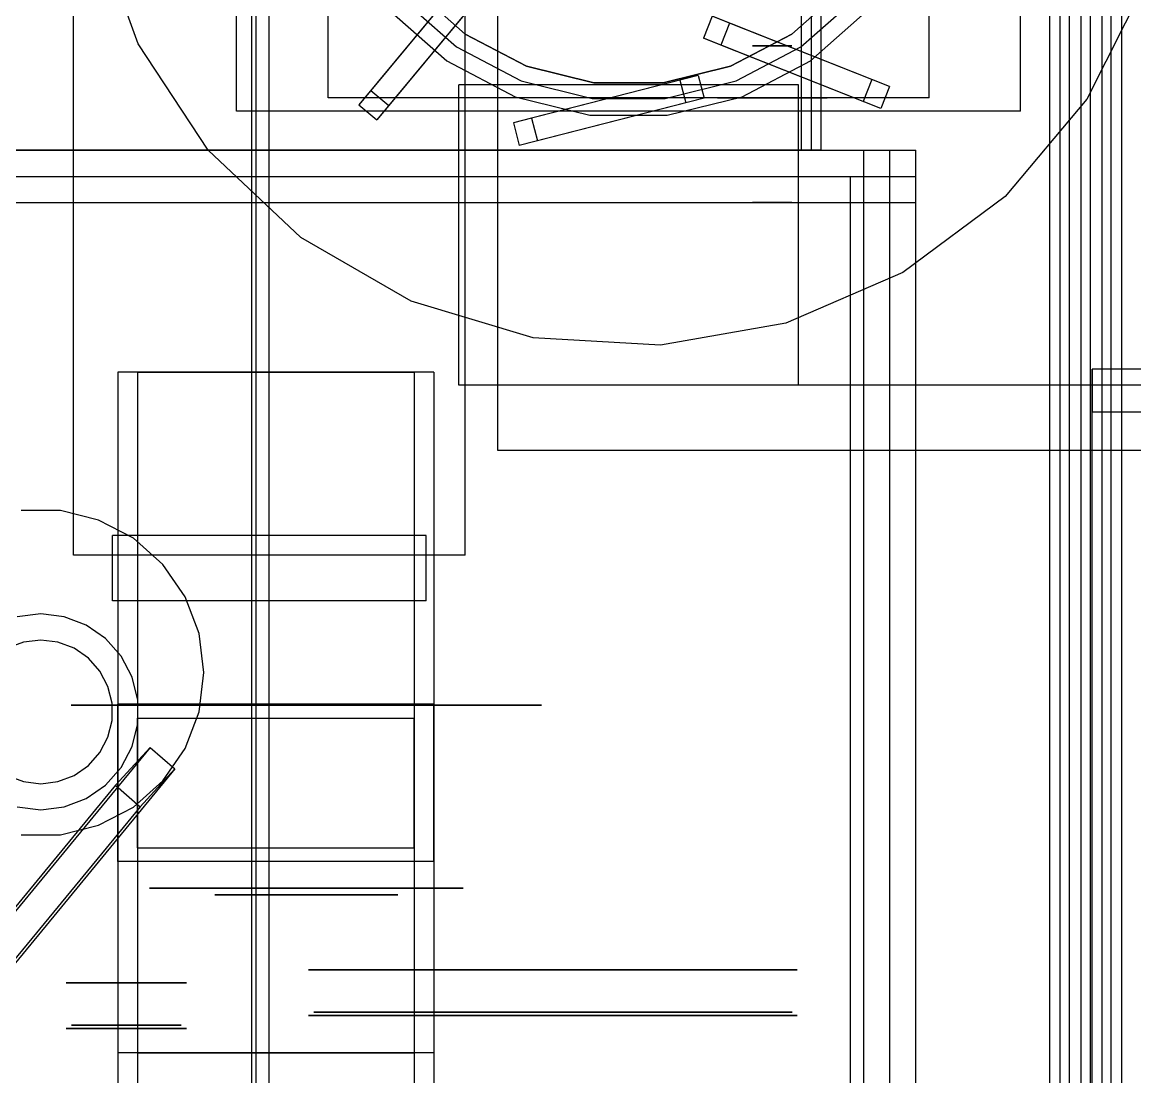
# Model space of a CAD drawing. Header units: millimetres. Extents: x -1355 to 669, y -1138 to 733.
# Drawn here: x -833.6 to -748.4, y 122.1 to 202.8 of the extents above; entities that cross this region are included whole.
import ezdxf

# ---------------------------------------------------------------- set-up
doc = ezdxf.new("R2010")
doc.units = ezdxf.units.MM
doc.layers.add('HIDDEN', color=8, linetype='Continuous')

msp = doc.modelspace()

# ---------------------------------------------------------------- linework, layer by layer
at = {"layer": 'HIDDEN'}
for points in [[(-754.948, 7.57), (-754.948, 287.75)], [(-754.948, 7.57), (-754.948, 287.75)], [(-754.148, 8.07), (-754.148, 287.25)], [(-754.148, 8.07), (-754.148, 287.25)], [(-753.448, 8.07), (-753.448, 287.25)], [(-753.448, 8.07), (-753.448, 287.25)], [(-752.548, 8.07), (-752.548, 287.25)], [(-752.548, 8.07), (-752.548, 287.25)], [(-751.848, 8.07), (-751.848, 287.25)], [(-751.848, 8.07), (-751.848, 287.25)], [(-750.948, 8.07), (-750.948, 287.25)], [(-750.948, 8.07), (-750.948, 287.25)], [(-750.248, 8.07), (-750.248, 287.25)], [(-750.248, 8.07), (-750.248, 287.25)], [(-749.448, 7.57), (-749.448, 287.75)], [(-749.448, 7.57), (-749.448, 287.75)], [(-817.198, 196), (-817.198, 256)], [(-817.198, 196), (-817.198, 256)], [(-757.198, 196), (-757.198, 256)], [(-757.198, 196), (-757.198, 256)], [(-810.198, 197), (-810.198, 243)], [(-810.198, 197), (-810.198, 243)], [(-764.198, 197), (-764.198, 243)], [(-764.198, 197), (-764.198, 243)], [(-773.948, 193), (-773.948, 237)], [(-773.948, 193), (-773.948, 237)], [(-773.198, 193), (-773.198, 237)], [(-773.198, 193), (-773.198, 237)], [(-773.198, 193), (-773.198, 237)], [(-773.198, 193), (-773.198, 237)], [(-772.448, 193), (-772.448, 237)], [(-772.448, 193), (-772.448, 237)], [(-797.198, 170), (-797.198, 230)], [(-797.198, 170), (-797.198, 230)], [(-815.698, 3.39), (-815.698, 222.75)], [(-815.698, 3.39), (-815.698, 222.75)], [(-814.698, 3.39), (-814.698, 222.75)], [(-814.698, 3.39), (-814.698, 222.75)], [(-816.048, 3.89), (-816.048, 222.25)], [(-816.048, 3.89), (-816.048, 222.25)], [(-816.048, 3.89), (-816.048, 222.25)], [(-816.048, 3.89), (-816.048, 222.25)], [(-816.048, 3.89), (-816.048, 222.25)], [(-816.048, 3.89), (-816.048, 222.25)], [(-815.698, 3.89), (-815.698, 222.25)], [(-815.698, 3.89), (-815.698, 222.25)], [(-815.698, 3.89), (-815.698, 222.25)], [(-815.698, 3.89), (-815.698, 222.25)], [(-815.698, 3.89), (-815.698, 222.25)], [(-815.698, 3.89), (-815.698, 222.25)], [(-829.698, 162), (-829.698, 218)], [(-829.698, 162), (-829.698, 218)], [(-799.698, 162), (-799.698, 218)], [(-799.698, 162), (-799.698, 218)], [(-824.731, 201.15), (-828.066, 210.314)], [(-824.731, 201.15), (-828.066, 210.314)], [(-798.542, 207.712), (-806.937, 197.573)], [(-799.459, 206.604), (-807.854, 196.465)], [(-797.155, 206.564), (-805.551, 196.425)], [(-798.073, 205.456), (-806.468, 195.317)], [(-799.696, 201.894), (-803.666, 205.411)], [(-799.696, 201.894), (-803.666, 205.411)], [(-803.666, 205.411), (-799.696, 201.894)], [(-770.731, 205.411), (-774.701, 201.894)], [(-770.731, 205.411), (-774.701, 201.894)], [(-774.701, 201.894), (-770.731, 205.411)], [(-747.731, 205.635), (-752.108, 196.921)], [(-747.731, 205.635), (-752.108, 196.921)], [(-804.564, 204.616), (-800.378, 200.907)], [(-804.564, 204.616), (-800.378, 200.907)], [(-804.564, 204.616), (-800.378, 200.907)], [(-804.564, 204.616), (-800.378, 200.907)], [(-804.564, 204.616), (-800.378, 200.907)], [(-804.564, 204.616), (-800.378, 200.907)], [(-774.019, 200.907), (-769.833, 204.616)], [(-774.019, 200.907), (-769.833, 204.616)], [(-774.019, 200.907), (-769.833, 204.616)], [(-774.019, 200.907), (-769.833, 204.616)], [(-774.019, 200.907), (-769.833, 204.616)], [(-774.019, 200.907), (-769.833, 204.616)], [(-805.537, 203.753), (-801.116, 199.837)], [(-773.281, 199.837), (-768.86, 203.753)], [(-780.803, 203.258), (-781.466, 201.584)], [(-779.466, 202.728), (-780.803, 203.258)], [(-768.566, 198.406), (-780.803, 203.258)], [(-779.466, 202.728), (-780.129, 201.054)], [(-767.229, 197.876), (-779.466, 202.728)], [(-795, 199.43), (-799.696, 201.894)], [(-795, 199.43), (-799.696, 201.894)], [(-799.696, 201.894), (-795, 199.43)], [(-774.701, 201.894), (-779.397, 199.43)], [(-774.701, 201.894), (-779.397, 199.43)], [(-779.397, 199.43), (-774.701, 201.894)], [(-819.372, 193.003), (-824.731, 201.15)], [(-819.372, 193.003), (-824.731, 201.15)], [(-780.129, 201.054), (-781.466, 201.584)], [(-769.229, 196.733), (-781.466, 201.584)], [(-767.892, 196.203), (-780.129, 201.054)], [(-777.698, 201), (-777.687, 201)], [(-777.687, 201), (-777.698, 201)], [(-777.687, 201), (-777.601, 201)], [(-777.601, 201), (-777.687, 201)], [(-777.601, 201), (-777.433, 201)], [(-777.433, 201), (-777.601, 201)], [(-777.433, 201), (-777.193, 201)], [(-777.193, 201), (-777.433, 201)], [(-777.193, 201), (-776.895, 201)], [(-776.895, 201), (-777.193, 201)], [(-776.895, 201), (-776.557, 201)], [(-776.557, 201), (-776.895, 201)], [(-776.557, 201), (-776.198, 201)], [(-776.198, 201), (-776.557, 201)], [(-775.839, 201), (-776.198, 201)], [(-776.198, 201), (-775.839, 201)], [(-775.501, 201), (-775.839, 201)], [(-775.839, 201), (-775.501, 201)], [(-775.204, 201), (-775.501, 201)], [(-775.501, 201), (-775.204, 201)], [(-774.964, 201), (-775.204, 201)], [(-775.204, 201), (-774.964, 201)], [(-774.796, 201), (-774.964, 201)], [(-774.964, 201), (-774.796, 201)], [(-774.709, 201), (-774.796, 201)], [(-774.796, 201), (-774.709, 201)], [(-774.698, 201), (-774.709, 201)], [(-774.709, 201), (-774.698, 201)], [(-800.378, 200.907), (-795.425, 198.308)], [(-800.378, 200.907), (-795.425, 198.308)], [(-800.378, 200.907), (-795.425, 198.308)], [(-800.378, 200.907), (-795.425, 198.308)], [(-800.378, 200.907), (-795.425, 198.308)], [(-800.378, 200.907), (-795.425, 198.308)], [(-778.972, 198.308), (-774.019, 200.907)], [(-778.972, 198.308), (-774.019, 200.907)], [(-778.972, 198.308), (-774.019, 200.907)], [(-778.972, 198.308), (-774.019, 200.907)], [(-778.972, 198.308), (-774.019, 200.907)], [(-778.972, 198.308), (-774.019, 200.907)], [(-801.116, 199.837), (-795.886, 197.092)], [(-789.85, 198.16), (-795, 199.43)], [(-789.85, 198.16), (-795, 199.43)], [(-795, 199.43), (-789.85, 198.16)], [(-779.397, 199.43), (-784.547, 198.16)], [(-779.397, 199.43), (-784.547, 198.16)], [(-784.547, 198.16), (-779.397, 199.43)], [(-778.511, 197.092), (-773.281, 199.837)], [(-781.867, 198.732), (-794.619, 195.464)], [(-781.867, 198.732), (-783.26, 198.375)], [(-781.867, 198.732), (-781.42, 196.989)], [(-774.198, 198), (-800.198, 198)], [(-800.198, 175), (-800.198, 198)], [(-774.198, 198), (-800.198, 198)], [(-800.198, 175), (-800.198, 198)], [(-783.26, 198.375), (-796.012, 195.107)], [(-795.425, 198.308), (-789.995, 196.969)], [(-795.425, 198.308), (-789.995, 196.969)], [(-795.425, 198.308), (-789.995, 196.969)], [(-795.425, 198.308), (-789.995, 196.969)], [(-795.425, 198.308), (-789.995, 196.969)], [(-795.425, 198.308), (-789.995, 196.969)], [(-784.547, 198.16), (-789.85, 198.16)], [(-784.547, 198.16), (-789.85, 198.16)], [(-789.85, 198.16), (-784.547, 198.16)], [(-784.402, 196.969), (-778.972, 198.308)], [(-784.402, 196.969), (-778.972, 198.308)], [(-784.402, 196.969), (-778.972, 198.308)], [(-784.402, 196.969), (-778.972, 198.308)], [(-784.402, 196.969), (-778.972, 198.308)], [(-784.402, 196.969), (-778.972, 198.308)], [(-783.26, 198.375), (-782.813, 196.632)], [(-774.198, 175), (-774.198, 198)], [(-774.198, 175), (-774.198, 198)], [(-768.566, 198.406), (-769.229, 196.733)], [(-767.229, 197.876), (-768.566, 198.406)], [(-767.229, 197.876), (-767.892, 196.203)], [(-764.198, 197), (-810.198, 197)], [(-764.198, 197), (-810.198, 197)], [(-806.937, 197.573), (-807.854, 196.465)], [(-806.937, 197.573), (-805.551, 196.425)], [(-795.886, 197.092), (-790.152, 195.679)], [(-781.42, 196.989), (-794.172, 193.721)], [(-789.995, 196.969), (-784.402, 196.969)], [(-789.995, 196.969), (-784.402, 196.969)], [(-789.995, 196.969), (-784.402, 196.969)], [(-789.995, 196.969), (-784.402, 196.969)], [(-789.995, 196.969), (-784.402, 196.969)], [(-789.995, 196.969), (-784.402, 196.969)], [(-784.245, 195.679), (-778.511, 197.092)], [(-781.42, 196.989), (-782.813, 196.632)], [(-780.398, 197), (-780.368, 197)], [(-780.368, 197), (-780.398, 197)], [(-780.368, 197), (-780.125, 197)], [(-780.125, 197), (-780.368, 197)], [(-780.125, 197), (-779.655, 197)], [(-779.655, 197), (-780.125, 197)], [(-779.655, 197), (-778.984, 197)], [(-778.984, 197), (-779.655, 197)], [(-778.984, 197), (-778.15, 197)], [(-778.15, 197), (-778.984, 197)], [(-778.15, 197), (-777.204, 197)], [(-777.204, 197), (-778.15, 197)], [(-777.204, 197), (-776.198, 197)], [(-776.198, 197), (-777.204, 197)], [(-775.193, 197), (-776.198, 197)], [(-776.198, 197), (-775.193, 197)], [(-774.247, 197), (-775.193, 197)], [(-775.193, 197), (-774.247, 197)], [(-773.413, 197), (-774.247, 197)], [(-774.247, 197), (-773.413, 197)], [(-772.742, 197), (-773.413, 197)], [(-773.413, 197), (-772.742, 197)], [(-772.271, 197), (-772.742, 197)], [(-772.742, 197), (-772.271, 197)], [(-772.029, 197), (-772.271, 197)], [(-772.271, 197), (-772.029, 197)], [(-771.998, 197), (-772.029, 197)], [(-772.029, 197), (-771.998, 197)], [(-767.892, 196.203), (-769.229, 196.733)], [(-752.108, 196.921), (-758.376, 189.45)], [(-752.108, 196.921), (-758.376, 189.45)], [(-757.198, 196), (-817.198, 196)], [(-757.198, 196), (-817.198, 196)], [(-807.854, 196.465), (-806.468, 195.317)], [(-805.551, 196.425), (-806.468, 195.317)], [(-782.813, 196.632), (-795.565, 193.364)], [(-794.619, 195.464), (-796.012, 195.107)], [(-796.012, 195.107), (-795.565, 193.364)], [(-794.619, 195.464), (-794.172, 193.721)], [(-790.152, 195.679), (-784.245, 195.679)], [(-794.172, 193.721), (-795.565, 193.364)], [(-1007.198, 193), (-767.198, 193)], [(-1007.198, 193), (-767.198, 193)], [(-1007.198, 193), (-767.198, 193)], [(-1007.198, 193), (-767.198, 193)], [(-773.198, 193), (-1001.198, 193)], [(-773.198, 193), (-1001.198, 193)], [(-773.198, 193), (-1001.198, 193)], [(-773.198, 193), (-1001.198, 193)], [(-812.279, 186.311), (-819.372, 193.003)], [(-812.279, 186.311), (-819.372, 193.003)], [(-772.448, 193), (-773.948, 193)], [(-772.448, 193), (-773.948, 193)], [(-769.198, 193), (-765.198, 193)], [(-769.198, 193), (-765.198, 193)], [(-769.198, 189), (-769.198, 193)], [(-769.198, 189), (-769.198, 193)], [(-767.198, 189), (-767.198, 193)], [(-767.198, 189), (-767.198, 193)], [(-767.198, 189), (-767.198, 193)], [(-767.198, 189), (-767.198, 193)], [(-765.198, 189), (-765.198, 193)], [(-765.198, 189), (-765.198, 193)], [(-1007.198, 191), (-767.198, 191)], [(-1007.198, 191), (-767.198, 191)], [(-1007.198, 191), (-767.198, 191)], [(-1007.198, 191), (-767.198, 191)], [(-770.198, 191), (-767.198, 191)], [(-770.198, 191), (-767.198, 191)], [(-770.198, 109), (-770.198, 191)], [(-770.198, 109), (-770.198, 191)], [(-769.198, 191), (-765.198, 191)], [(-769.198, 191), (-765.198, 191)], [(-769.198, 109), (-769.198, 191)], [(-769.198, 109), (-769.198, 191)], [(-769.198, 191), (-765.198, 191)], [(-769.198, 191), (-765.198, 191)], [(-769.198, 109), (-769.198, 191)], [(-769.198, 109), (-769.198, 191)], [(-767.198, 109), (-767.198, 191)], [(-767.198, 109), (-767.198, 191)], [(-767.198, 109), (-767.198, 191)], [(-767.198, 109), (-767.198, 191)], [(-767.198, 109), (-767.198, 191)], [(-767.198, 109), (-767.198, 191)], [(-765.198, 109), (-765.198, 191)], [(-765.198, 109), (-765.198, 191)], [(-765.198, 109), (-765.198, 191)], [(-765.198, 109), (-765.198, 191)], [(-758.376, 189.45), (-766.198, 183.627)], [(-758.376, 189.45), (-766.198, 183.627)], [(-1007.198, 189), (-767.198, 189)], [(-1007.198, 189), (-767.198, 189)], [(-1007.198, 189), (-767.198, 189)], [(-1007.198, 189), (-767.198, 189)], [(-777.698, 189), (-777.687, 189)], [(-777.687, 189), (-777.698, 189)], [(-777.687, 189), (-777.601, 189)], [(-777.601, 189), (-777.687, 189)], [(-777.601, 189), (-777.433, 189)], [(-777.433, 189), (-777.601, 189)], [(-777.433, 189), (-777.193, 189)], [(-777.193, 189), (-777.433, 189)], [(-777.193, 189), (-776.895, 189)], [(-776.895, 189), (-777.193, 189)], [(-776.895, 189), (-776.557, 189)], [(-776.557, 189), (-776.895, 189)], [(-776.557, 189), (-776.198, 189)], [(-776.198, 189), (-776.557, 189)], [(-775.839, 189), (-776.198, 189)], [(-776.198, 189), (-775.839, 189)], [(-775.501, 189), (-775.839, 189)], [(-775.839, 189), (-775.501, 189)], [(-775.204, 189), (-775.501, 189)], [(-775.501, 189), (-775.204, 189)], [(-774.964, 189), (-775.204, 189)], [(-775.204, 189), (-774.964, 189)], [(-774.796, 189), (-774.964, 189)], [(-774.964, 189), (-774.796, 189)], [(-774.709, 189), (-774.796, 189)], [(-774.796, 189), (-774.709, 189)], [(-774.698, 189), (-774.709, 189)], [(-774.709, 189), (-774.698, 189)], [(-769.198, 189), (-765.198, 189)], [(-769.198, 189), (-765.198, 189)], [(-803.834, 181.435), (-812.279, 186.311)], [(-803.834, 181.435), (-812.279, 186.311)], [(-766.198, 183.627), (-775.153, 179.764)], [(-766.198, 183.627), (-775.153, 179.764)], [(-794.492, 178.638), (-803.834, 181.435)], [(-794.492, 178.638), (-803.834, 181.435)], [(-775.153, 179.764), (-784.756, 178.071)], [(-775.153, 179.764), (-784.756, 178.071)], [(-784.756, 178.071), (-794.492, 178.638)], [(-784.756, 178.071), (-794.492, 178.638)], [(-826.298, 176), (-826.298, 123.9)], [(-802.098, 176), (-826.298, 176)], [(-826.298, 176), (-826.298, 123.9)], [(-802.098, 176), (-826.298, 176)], [(-824.798, 176), (-824.798, 123.9)], [(-824.798, 176), (-824.798, 123.9)], [(-824.798, 176), (-803.598, 176)], [(-824.798, 176), (-803.598, 176)], [(-803.598, 176), (-803.598, 123.9)], [(-803.598, 176), (-803.598, 123.9)], [(-802.098, 176), (-802.098, 123.9)], [(-802.098, 176), (-802.098, 123.9)], [(-751.698, 176.232), (-751.698, 172.935)], [(-746.698, 176.232), (-751.698, 176.232)], [(-751.698, 107.065), (-751.698, 176.232)], [(-774.198, 175), (-800.198, 175)], [(-774.198, 175), (-800.198, 175)], [(-741.198, 175), (-797.198, 175)], [(-797.198, 170), (-797.198, 175)], [(-741.198, 175), (-797.198, 175)], [(-797.198, 170), (-797.198, 175)], [(-746.698, 172.935), (-751.698, 172.935)], [(-751.698, 103.768), (-751.698, 172.935)], [(-741.198, 170), (-797.198, 170)], [(-741.198, 170), (-797.198, 170)], [(-741.198, 170), (-797.198, 170)], [(-741.198, 170), (-797.198, 170)], [(-830.692, 165.409), (-833.705, 165.409)], [(-827.766, 164.688), (-830.692, 165.409)], [(-825.098, 163.287), (-827.766, 164.688)], [(-802.698, 163.5), (-826.698, 163.5)], [(-826.698, 158.5), (-826.698, 163.5)], [(-802.698, 163.5), (-826.698, 163.5)], [(-826.698, 158.5), (-826.698, 163.5)], [(-822.842, 161.289), (-825.098, 163.287)], [(-802.698, 158.5), (-802.698, 163.5)], [(-802.698, 158.5), (-802.698, 163.5)], [(-799.698, 162), (-829.698, 162)], [(-799.698, 162), (-829.698, 162)], [(-821.13, 158.809), (-822.842, 161.289)], [(-802.698, 158.5), (-826.698, 158.5)], [(-802.698, 158.5), (-826.698, 158.5)], [(-820.062, 155.991), (-821.13, 158.809)], [(-832.198, 157.5), (-833.993, 157.282)], [(-830.404, 157.282), (-832.198, 157.5)], [(-828.713, 156.641), (-830.404, 157.282)], [(-827.225, 155.614), (-828.713, 156.641)], [(-819.698, 153), (-820.062, 155.991)], [(-833.515, 155.34), (-834.754, 154.87)], [(-832.198, 155.5), (-833.515, 155.34)], [(-830.882, 155.34), (-832.198, 155.5)], [(-829.642, 154.87), (-830.882, 155.34)], [(-826.026, 154.26), (-827.225, 155.614)], [(-828.551, 154.117), (-829.642, 154.87)], [(-825.186, 152.66), (-826.026, 154.26)], [(-827.672, 153.124), (-828.551, 154.117)], [(-827.056, 151.95), (-827.672, 153.124)], [(-824.753, 150.904), (-825.186, 152.66)], [(-820.062, 150.009), (-819.698, 153)], [(-826.739, 150.663), (-827.056, 151.95)], [(-824.753, 149.096), (-824.753, 150.904)], [(-829.864, 150.5), (-829.732, 150.5)], [(-829.732, 150.5), (-829.864, 150.5)], [(-829.732, 150.5), (-828.694, 150.5)], [(-828.694, 150.5), (-829.732, 150.5)], [(-828.694, 150.5), (-826.677, 150.5)], [(-826.677, 150.5), (-828.694, 150.5)], [(-826.739, 149.337), (-826.739, 150.663)], [(-826.677, 150.5), (-823.8, 150.5)], [(-823.8, 150.5), (-826.677, 150.5)], [(-826.298, 138.528), (-826.298, 150.584)], [(-826.298, 150.584), (-826.298, 107.472)], [(-802.098, 150.584), (-826.298, 150.584)], [(-823.8, 150.5), (-820.229, 150.5)], [(-820.229, 150.5), (-823.8, 150.5)], [(-821.13, 147.191), (-820.062, 150.009)], [(-820.229, 150.5), (-816.171, 150.5)], [(-816.171, 150.5), (-820.229, 150.5)], [(-816.171, 150.5), (-811.864, 150.5)], [(-811.864, 150.5), (-816.171, 150.5)], [(-807.556, 150.5), (-811.864, 150.5)], [(-811.864, 150.5), (-807.556, 150.5)], [(-803.499, 150.5), (-807.556, 150.5)], [(-807.556, 150.5), (-803.499, 150.5)], [(-799.928, 150.5), (-803.499, 150.5)], [(-803.499, 150.5), (-799.928, 150.5)], [(-802.098, 138.528), (-802.098, 150.584)], [(-802.098, 150.584), (-802.098, 107.472)], [(-797.05, 150.5), (-799.928, 150.5)], [(-799.928, 150.5), (-797.05, 150.5)], [(-795.033, 150.5), (-797.05, 150.5)], [(-797.05, 150.5), (-795.033, 150.5)], [(-793.995, 150.5), (-795.033, 150.5)], [(-795.033, 150.5), (-793.995, 150.5)], [(-793.864, 150.5), (-793.995, 150.5)], [(-793.995, 150.5), (-793.864, 150.5)], [(-827.056, 148.05), (-826.739, 149.337)], [(-825.186, 147.34), (-824.753, 149.096)], [(-824.798, 149.523), (-824.798, 106.411)], [(-824.798, 149.523), (-803.598, 149.523)], [(-824.798, 139.589), (-824.798, 149.523)], [(-803.598, 149.523), (-803.598, 106.411)], [(-803.598, 139.589), (-803.598, 149.523)], [(-827.672, 146.876), (-827.056, 148.05)], [(-826.026, 145.74), (-825.186, 147.34)], [(-823.817, 147.261), (-837.817, 130.261)], [(-828.551, 145.883), (-827.672, 146.876)], [(-826.472, 144.373), (-823.817, 147.261)], [(-823.817, 147.261), (-821.925, 145.627)], [(-822.842, 144.711), (-821.13, 147.191)], [(-821.925, 145.627), (-835.925, 128.627)], [(-829.642, 145.13), (-828.551, 145.883)], [(-827.225, 144.386), (-826.026, 145.74)], [(-824.58, 142.739), (-821.925, 145.627)], [(-834.754, 145.13), (-833.515, 144.66)], [(-830.882, 144.66), (-829.642, 145.13)], [(-826.472, 144.373), (-840.472, 127.373)], [(-833.515, 144.66), (-832.198, 144.5)], [(-832.198, 144.5), (-830.882, 144.66)], [(-828.713, 143.359), (-827.225, 144.386)], [(-826.472, 144.373), (-824.58, 142.739)], [(-825.098, 142.713), (-822.842, 144.711)], [(-830.404, 142.718), (-828.713, 143.359)], [(-824.58, 142.739), (-838.58, 125.739)], [(-833.993, 142.718), (-832.198, 142.5)], [(-832.198, 142.5), (-830.404, 142.718)], [(-827.766, 141.312), (-825.098, 142.713)], [(-833.705, 140.591), (-830.692, 140.591)], [(-830.692, 140.591), (-827.766, 141.312)], [(-824.798, 139.589), (-824.798, 96.477)], [(-824.798, 139.589), (-803.598, 139.589)], [(-803.598, 139.589), (-803.598, 96.477)], [(-826.298, 138.528), (-826.298, 95.416)], [(-802.098, 138.528), (-826.298, 138.528)], [(-802.098, 138.528), (-802.098, 95.416)], [(-823.864, 136.5), (-823.776, 136.5)], [(-823.776, 136.5), (-823.864, 136.5)], [(-823.776, 136.5), (-823.084, 136.5)], [(-823.084, 136.5), (-823.776, 136.5)], [(-823.084, 136.5), (-821.74, 136.5)], [(-821.74, 136.5), (-823.084, 136.5)], [(-821.74, 136.5), (-819.821, 136.5)], [(-819.821, 136.5), (-821.74, 136.5)], [(-819.821, 136.5), (-817.44, 136.5)], [(-817.44, 136.5), (-819.821, 136.5)], [(-817.44, 136.5), (-814.736, 136.5)], [(-814.736, 136.5), (-817.44, 136.5)], [(-814.736, 136.5), (-811.864, 136.5)], [(-811.864, 136.5), (-814.736, 136.5)], [(-808.992, 136.5), (-811.864, 136.5)], [(-811.864, 136.5), (-808.992, 136.5)], [(-806.287, 136.5), (-808.992, 136.5)], [(-808.992, 136.5), (-806.287, 136.5)], [(-803.906, 136.5), (-806.287, 136.5)], [(-806.287, 136.5), (-803.906, 136.5)], [(-801.988, 136.5), (-803.906, 136.5)], [(-803.906, 136.5), (-801.988, 136.5)], [(-800.644, 136.5), (-801.988, 136.5)], [(-801.988, 136.5), (-800.644, 136.5)], [(-799.951, 136.5), (-800.644, 136.5)], [(-800.644, 136.5), (-799.951, 136.5)], [(-799.864, 136.5), (-799.951, 136.5)], [(-799.951, 136.5), (-799.864, 136.5)], [(-818.864, 136), (-818.813, 136)], [(-818.813, 136), (-818.864, 136)], [(-818.813, 136), (-818.409, 136)], [(-818.409, 136), (-818.813, 136)], [(-818.409, 136), (-817.625, 136)], [(-817.625, 136), (-818.409, 136)], [(-817.625, 136), (-816.506, 136)], [(-816.506, 136), (-817.625, 136)], [(-816.506, 136), (-815.117, 136)], [(-815.117, 136), (-816.506, 136)], [(-815.117, 136), (-813.539, 136)], [(-813.539, 136), (-815.117, 136)], [(-813.539, 136), (-811.864, 136)], [(-811.864, 136), (-813.539, 136)], [(-810.189, 136), (-811.864, 136)], [(-811.864, 136), (-810.189, 136)], [(-808.611, 136), (-810.189, 136)], [(-810.189, 136), (-808.611, 136)], [(-807.222, 136), (-808.611, 136)], [(-808.611, 136), (-807.222, 136)], [(-806.103, 136), (-807.222, 136)], [(-807.222, 136), (-806.103, 136)], [(-805.319, 136), (-806.103, 136)], [(-806.103, 136), (-805.319, 136)], [(-804.915, 136), (-805.319, 136)], [(-805.319, 136), (-804.915, 136)], [(-804.864, 136), (-804.915, 136)], [(-804.915, 136), (-804.864, 136)], [(-811.688, 130.25), (-811.591, 130.25)], [(-811.684, 130.25), (-811.688, 130.25)], [(-811.511, 130.25), (-811.684, 130.25)], [(-811.591, 130.25), (-811.236, 130.25)], [(-811.08, 130.25), (-811.511, 130.25)], [(-811.236, 130.25), (-810.64, 130.25)], [(-810.417, 130.25), (-811.08, 130.25)], [(-810.64, 130.25), (-809.838, 130.25)], [(-809.56, 130.25), (-810.417, 130.25)], [(-809.838, 130.25), (-808.875, 130.25)], [(-809.714, 130.25), (-809.618, 130.25)], [(-809.711, 130.25), (-809.714, 130.25)], [(-809.537, 130.25), (-809.711, 130.25)], [(-809.618, 130.25), (-809.263, 130.25)], [(-808.56, 130.25), (-809.56, 130.25)], [(-809.106, 130.25), (-809.537, 130.25)], [(-809.263, 130.25), (-808.667, 130.25)], [(-808.443, 130.25), (-809.106, 130.25)], [(-808.875, 130.25), (-807.809, 130.25)], [(-808.667, 130.25), (-807.864, 130.25)], [(-807.474, 130.25), (-808.56, 130.25)], [(-807.587, 130.25), (-808.443, 130.25)], [(-807.864, 130.25), (-806.902, 130.25)], [(-807.809, 130.25), (-806.701, 130.25)], [(-806.586, 130.25), (-807.587, 130.25)], [(-806.366, 130.25), (-807.474, 130.25)], [(-806.902, 130.25), (-805.835, 130.25)], [(-806.701, 130.25), (-805.615, 130.25)], [(-805.501, 130.25), (-806.586, 130.25)], [(-805.3, 130.25), (-806.366, 130.25)], [(-805.835, 130.25), (-804.727, 130.25)], [(-805.615, 130.25), (-804.615, 130.25)], [(-804.392, 130.25), (-805.501, 130.25)], [(-804.337, 130.25), (-805.3, 130.25)], [(-804.727, 130.25), (-803.642, 130.25)], [(-804.615, 130.25), (-803.759, 130.25)], [(-803.326, 130.25), (-804.392, 130.25)], [(-803.535, 130.25), (-804.337, 130.25)], [(-803.759, 130.25), (-803.096, 130.25)], [(-803.642, 130.25), (-802.641, 130.25)], [(-802.939, 130.25), (-803.535, 130.25)], [(-802.364, 130.25), (-803.326, 130.25)], [(-803.202, 130.25), (-803.106, 130.25)], [(-803.199, 130.25), (-803.202, 130.25)], [(-803.025, 130.25), (-803.199, 130.25)], [(-803.106, 130.25), (-802.751, 130.25)], [(-803.096, 130.25), (-802.665, 130.25)], [(-802.594, 130.25), (-803.025, 130.25)], [(-802.584, 130.25), (-802.939, 130.25)], [(-802.751, 130.25), (-802.155, 130.25)], [(-802.665, 130.25), (-802.491, 130.25)], [(-802.641, 130.25), (-801.785, 130.25)], [(-801.931, 130.25), (-802.594, 130.25)], [(-802.488, 130.25), (-802.584, 130.25)], [(-802.491, 130.25), (-802.488, 130.25)], [(-801.561, 130.25), (-802.364, 130.25)], [(-802.155, 130.25), (-801.352, 130.25)], [(-801.075, 130.25), (-801.931, 130.25)], [(-801.785, 130.25), (-801.122, 130.25)], [(-800.965, 130.25), (-801.561, 130.25)], [(-801.352, 130.25), (-800.39, 130.25)], [(-801.122, 130.25), (-800.691, 130.25)], [(-800.075, 130.25), (-801.075, 130.25)], [(-800.61, 130.25), (-800.965, 130.25)], [(-800.691, 130.25), (-800.517, 130.25)], [(-800.514, 130.25), (-800.61, 130.25)], [(-800.517, 130.25), (-800.514, 130.25)], [(-800.39, 130.25), (-799.324, 130.25)], [(-798.989, 130.25), (-800.075, 130.25)], [(-799.324, 130.25), (-798.216, 130.25)], [(-797.881, 130.25), (-798.989, 130.25)], [(-798.768, 130.25), (-798.671, 130.25)], [(-798.765, 130.25), (-798.768, 130.25)], [(-798.591, 130.25), (-798.765, 130.25)], [(-798.671, 130.25), (-798.316, 130.25)], [(-798.16, 130.25), (-798.591, 130.25)], [(-798.316, 130.25), (-797.72, 130.25)], [(-798.216, 130.25), (-797.13, 130.25)], [(-797.497, 130.25), (-798.16, 130.25)], [(-796.815, 130.25), (-797.881, 130.25)], [(-797.72, 130.25), (-796.918, 130.25)], [(-796.64, 130.25), (-797.497, 130.25)], [(-797.13, 130.25), (-796.13, 130.25)], [(-796.918, 130.25), (-795.955, 130.25)], [(-795.852, 130.25), (-796.815, 130.25)], [(-795.64, 130.25), (-796.64, 130.25)], [(-796.13, 130.25), (-795.273, 130.25)], [(-795.955, 130.25), (-794.889, 130.25)], [(-795.05, 130.25), (-795.852, 130.25)], [(-794.554, 130.25), (-795.64, 130.25)], [(-795.273, 130.25), (-794.61, 130.25)], [(-794.454, 130.25), (-795.05, 130.25)], [(-794.889, 130.25), (-793.781, 130.25)], [(-794.61, 130.25), (-794.179, 130.25)], [(-793.446, 130.25), (-794.554, 130.25)], [(-794.099, 130.25), (-794.454, 130.25)], [(-794.179, 130.25), (-794.005, 130.25)], [(-794.002, 130.25), (-794.099, 130.25)], [(-794.005, 130.25), (-794.002, 130.25)], [(-793.781, 130.25), (-792.695, 130.25)], [(-792.38, 130.25), (-793.446, 130.25)], [(-792.695, 130.25), (-791.695, 130.25)], [(-791.418, 130.25), (-792.38, 130.25)], [(-791.695, 130.25), (-790.839, 130.25)], [(-790.615, 130.25), (-791.418, 130.25)], [(-790.839, 130.25), (-790.176, 130.25)], [(-790.648, 130.25), (-790.552, 130.25)], [(-790.645, 130.25), (-790.648, 130.25)], [(-790.471, 130.25), (-790.645, 130.25)], [(-790.019, 130.25), (-790.615, 130.25)], [(-790.552, 130.25), (-790.197, 130.25)], [(-790.04, 130.25), (-790.471, 130.25)], [(-790.197, 130.25), (-789.6, 130.25)], [(-790.176, 130.25), (-789.745, 130.25)], [(-789.377, 130.25), (-790.04, 130.25)], [(-789.664, 130.25), (-790.019, 130.25)], [(-789.745, 130.25), (-789.571, 130.25)], [(-789.568, 130.25), (-789.664, 130.25)], [(-789.6, 130.25), (-788.798, 130.25)], [(-789.571, 130.25), (-789.568, 130.25)], [(-788.52, 130.25), (-789.377, 130.25)], [(-788.798, 130.25), (-787.836, 130.25)], [(-787.52, 130.25), (-788.52, 130.25)], [(-787.836, 130.25), (-786.769, 130.25)], [(-786.435, 130.25), (-787.52, 130.25)], [(-787.092, 130.25), (-786.995, 130.25)], [(-787.088, 130.25), (-787.092, 130.25)], [(-786.915, 130.25), (-787.088, 130.25)], [(-786.995, 130.25), (-786.64, 130.25)], [(-786.484, 130.25), (-786.915, 130.25)], [(-786.769, 130.25), (-785.661, 130.25)], [(-786.64, 130.25), (-786.044, 130.25)], [(-785.821, 130.25), (-786.484, 130.25)], [(-785.326, 130.25), (-786.435, 130.25)], [(-786.044, 130.25), (-785.242, 130.25)], [(-784.964, 130.25), (-785.821, 130.25)], [(-785.661, 130.25), (-784.575, 130.25)], [(-784.26, 130.25), (-785.326, 130.25)], [(-785.242, 130.25), (-784.279, 130.25)], [(-783.964, 130.25), (-784.964, 130.25)], [(-784.575, 130.25), (-783.575, 130.25)], [(-784.279, 130.25), (-783.213, 130.25)], [(-783.298, 130.25), (-784.26, 130.25)], [(-782.878, 130.25), (-783.964, 130.25)], [(-783.575, 130.25), (-782.719, 130.25)], [(-783.478, 130.25), (-783.382, 130.25)], [(-783.475, 130.25), (-783.478, 130.25)], [(-783.301, 130.25), (-783.475, 130.25)], [(-783.382, 130.25), (-783.027, 130.25)], [(-782.87, 130.25), (-783.301, 130.25)], [(-782.495, 130.25), (-783.298, 130.25)], [(-783.213, 130.25), (-782.105, 130.25)], [(-783.027, 130.25), (-782.431, 130.25)], [(-781.77, 130.25), (-782.878, 130.25)], [(-782.207, 130.25), (-782.87, 130.25)], [(-782.719, 130.25), (-782.056, 130.25)], [(-781.899, 130.25), (-782.495, 130.25)], [(-782.431, 130.25), (-781.628, 130.25)], [(-781.35, 130.25), (-782.207, 130.25)], [(-782.105, 130.25), (-781.019, 130.25)], [(-782.056, 130.25), (-781.625, 130.25)], [(-781.544, 130.25), (-781.899, 130.25)], [(-780.704, 130.25), (-781.77, 130.25)], [(-781.628, 130.25), (-780.666, 130.25)], [(-781.625, 130.25), (-781.451, 130.25)], [(-781.448, 130.25), (-781.544, 130.25)], [(-781.451, 130.25), (-781.448, 130.25)], [(-780.35, 130.25), (-781.35, 130.25)], [(-781.019, 130.25), (-780.019, 130.25)], [(-779.741, 130.25), (-780.704, 130.25)], [(-780.666, 130.25), (-779.599, 130.25)], [(-779.265, 130.25), (-780.35, 130.25)], [(-780.019, 130.25), (-779.163, 130.25)], [(-778.939, 130.25), (-779.741, 130.25)], [(-779.599, 130.25), (-778.491, 130.25)], [(-778.156, 130.25), (-779.265, 130.25)], [(-779.163, 130.25), (-778.5, 130.25)], [(-778.343, 130.25), (-778.939, 130.25)], [(-778.5, 130.25), (-778.069, 130.25)], [(-778.491, 130.25), (-777.405, 130.25)], [(-777.988, 130.25), (-778.343, 130.25)], [(-777.09, 130.25), (-778.156, 130.25)], [(-778.069, 130.25), (-777.895, 130.25)], [(-777.892, 130.25), (-777.988, 130.25)], [(-777.895, 130.25), (-777.892, 130.25)], [(-777.405, 130.25), (-776.405, 130.25)], [(-776.128, 130.25), (-777.09, 130.25)], [(-776.405, 130.25), (-775.549, 130.25)], [(-775.325, 130.25), (-776.128, 130.25)], [(-775.549, 130.25), (-774.886, 130.25)], [(-774.729, 130.25), (-775.325, 130.25)], [(-774.886, 130.25), (-774.455, 130.25)], [(-774.374, 130.25), (-774.729, 130.25)], [(-774.455, 130.25), (-774.281, 130.25)], [(-774.278, 130.25), (-774.374, 130.25)], [(-774.281, 130.25), (-774.278, 130.25)], [(-830.248, 129.25), (-830.215, 129.25)], [(-830.215, 129.25), (-830.248, 129.25)], [(-830.215, 129.25), (-829.949, 129.25)], [(-829.949, 129.25), (-830.215, 129.25)], [(-829.949, 129.25), (-829.434, 129.25)], [(-829.434, 129.25), (-829.949, 129.25)], [(-829.434, 129.25), (-828.699, 129.25)], [(-828.699, 129.25), (-829.434, 129.25)], [(-828.699, 129.25), (-827.786, 129.25)], [(-827.786, 129.25), (-828.699, 129.25)], [(-827.786, 129.25), (-826.749, 129.25)], [(-826.749, 129.25), (-827.786, 129.25)], [(-826.749, 129.25), (-825.648, 129.25)], [(-825.648, 129.25), (-826.749, 129.25)], [(-824.548, 129.25), (-825.648, 129.25)], [(-825.648, 129.25), (-824.548, 129.25)], [(-823.511, 129.25), (-824.548, 129.25)], [(-824.548, 129.25), (-823.511, 129.25)], [(-822.598, 129.25), (-823.511, 129.25)], [(-823.511, 129.25), (-822.598, 129.25)], [(-821.863, 129.25), (-822.598, 129.25)], [(-822.598, 129.25), (-821.863, 129.25)], [(-821.347, 129.25), (-821.863, 129.25)], [(-821.863, 129.25), (-821.347, 129.25)], [(-821.082, 129.25), (-821.347, 129.25)], [(-821.347, 129.25), (-821.082, 129.25)], [(-821.048, 129.25), (-821.082, 129.25)], [(-821.082, 129.25), (-821.048, 129.25)], [(-811.288, 127), (-811.2, 127)], [(-811.285, 127), (-811.288, 127)], [(-811.126, 127), (-811.285, 127)], [(-811.2, 127), (-810.876, 127)], [(-810.732, 127), (-811.126, 127)], [(-810.876, 127), (-810.331, 127)], [(-810.127, 127), (-810.732, 127)], [(-810.331, 127), (-809.599, 127)], [(-809.345, 127), (-810.127, 127)], [(-809.599, 127), (-808.72, 127)], [(-808.432, 127), (-809.345, 127)], [(-809.314, 127), (-809.226, 127)], [(-809.311, 127), (-809.314, 127)], [(-809.152, 127), (-809.311, 127)], [(-809.226, 127), (-808.902, 127)], [(-808.759, 127), (-809.152, 127)], [(-808.902, 127), (-808.358, 127)], [(-808.153, 127), (-808.759, 127)], [(-808.72, 127), (-807.746, 127)], [(-807.441, 127), (-808.432, 127)], [(-808.358, 127), (-807.625, 127)], [(-807.372, 127), (-808.153, 127)], [(-807.746, 127), (-806.734, 127)], [(-807.625, 127), (-806.746, 127)], [(-806.429, 127), (-807.441, 127)], [(-806.458, 127), (-807.372, 127)], [(-806.746, 127), (-805.773, 127)], [(-806.734, 127), (-805.743, 127)], [(-805.467, 127), (-806.458, 127)], [(-805.455, 127), (-806.429, 127)], [(-805.773, 127), (-804.761, 127)], [(-805.743, 127), (-804.83, 127)], [(-804.455, 127), (-805.467, 127)], [(-804.577, 127), (-805.455, 127)], [(-804.83, 127), (-804.048, 127)], [(-804.761, 127), (-803.77, 127)], [(-803.844, 127), (-804.577, 127)], [(-803.482, 127), (-804.455, 127)], [(-804.048, 127), (-803.443, 127)], [(-803.3, 127), (-803.844, 127)], [(-803.77, 127), (-802.856, 127)], [(-802.603, 127), (-803.482, 127)], [(-803.443, 127), (-803.049, 127)], [(-802.975, 127), (-803.3, 127)], [(-803.049, 127), (-802.89, 127)], [(-802.888, 127), (-802.975, 127)], [(-802.89, 127), (-802.888, 127)], [(-802.856, 127), (-802.074, 127)], [(-802.802, 127), (-802.714, 127)], [(-802.799, 127), (-802.802, 127)], [(-802.641, 127), (-802.799, 127)], [(-802.714, 127), (-802.39, 127)], [(-802.247, 127), (-802.641, 127)], [(-801.87, 127), (-802.603, 127)], [(-802.39, 127), (-801.846, 127)], [(-801.642, 127), (-802.247, 127)], [(-802.074, 127), (-801.469, 127)], [(-801.326, 127), (-801.87, 127)], [(-801.846, 127), (-801.113, 127)], [(-800.86, 127), (-801.642, 127)], [(-801.469, 127), (-801.076, 127)], [(-801.002, 127), (-801.326, 127)], [(-801.113, 127), (-800.235, 127)], [(-801.076, 127), (-800.917, 127)], [(-800.914, 127), (-801.002, 127)], [(-800.917, 127), (-800.914, 127)], [(-799.947, 127), (-800.86, 127)], [(-800.235, 127), (-799.261, 127)], [(-798.955, 127), (-799.947, 127)], [(-799.261, 127), (-798.249, 127)], [(-797.944, 127), (-798.955, 127)], [(-798.368, 127), (-798.28, 127)], [(-798.365, 127), (-798.368, 127)], [(-798.206, 127), (-798.365, 127)], [(-798.28, 127), (-797.956, 127)], [(-798.249, 127), (-797.258, 127)], [(-797.813, 127), (-798.206, 127)], [(-797.956, 127), (-797.411, 127)], [(-796.97, 127), (-797.944, 127)], [(-797.207, 127), (-797.813, 127)], [(-797.411, 127), (-796.679, 127)], [(-797.258, 127), (-796.345, 127)], [(-796.425, 127), (-797.207, 127)], [(-796.091, 127), (-796.97, 127)], [(-796.679, 127), (-795.8, 127)], [(-795.512, 127), (-796.425, 127)], [(-796.345, 127), (-795.563, 127)], [(-795.359, 127), (-796.091, 127)], [(-795.8, 127), (-794.826, 127)], [(-795.563, 127), (-794.957, 127)], [(-794.521, 127), (-795.512, 127)], [(-794.814, 127), (-795.359, 127)], [(-794.957, 127), (-794.564, 127)], [(-794.826, 127), (-793.815, 127)], [(-794.49, 127), (-794.814, 127)], [(-794.564, 127), (-794.405, 127)], [(-793.509, 127), (-794.521, 127)], [(-794.402, 127), (-794.49, 127)], [(-794.405, 127), (-794.402, 127)], [(-793.815, 127), (-792.823, 127)], [(-792.535, 127), (-793.509, 127)], [(-792.823, 127), (-791.91, 127)], [(-791.657, 127), (-792.535, 127)], [(-791.91, 127), (-791.128, 127)], [(-790.924, 127), (-791.657, 127)], [(-791.128, 127), (-790.523, 127)], [(-790.38, 127), (-790.924, 127)], [(-790.523, 127), (-790.129, 127)], [(-790.056, 127), (-790.38, 127)], [(-790.248, 127), (-790.16, 127)], [(-790.245, 127), (-790.248, 127)], [(-790.086, 127), (-790.245, 127)], [(-790.16, 127), (-789.836, 127)], [(-790.129, 127), (-789.971, 127)], [(-789.693, 127), (-790.086, 127)], [(-789.968, 127), (-790.056, 127)], [(-789.971, 127), (-789.968, 127)], [(-789.836, 127), (-789.292, 127)], [(-789.087, 127), (-789.693, 127)], [(-789.292, 127), (-788.559, 127)], [(-788.305, 127), (-789.087, 127)], [(-788.559, 127), (-787.68, 127)], [(-787.392, 127), (-788.305, 127)], [(-787.68, 127), (-786.707, 127)], [(-786.401, 127), (-787.392, 127)], [(-786.707, 127), (-785.695, 127)], [(-786.692, 127), (-786.604, 127)], [(-786.689, 127), (-786.692, 127)], [(-786.53, 127), (-786.689, 127)], [(-786.604, 127), (-786.28, 127)], [(-786.136, 127), (-786.53, 127)], [(-785.389, 127), (-786.401, 127)], [(-786.28, 127), (-785.735, 127)], [(-785.531, 127), (-786.136, 127)], [(-785.735, 127), (-785.003, 127)], [(-785.695, 127), (-784.703, 127)], [(-784.749, 127), (-785.531, 127)], [(-784.416, 127), (-785.389, 127)], [(-785.003, 127), (-784.124, 127)], [(-783.836, 127), (-784.749, 127)], [(-784.703, 127), (-783.79, 127)], [(-783.537, 127), (-784.416, 127)], [(-784.124, 127), (-783.15, 127)], [(-782.845, 127), (-783.836, 127)], [(-783.79, 127), (-783.008, 127)], [(-782.804, 127), (-783.537, 127)], [(-783.15, 127), (-782.139, 127)], [(-783.078, 127), (-782.99, 127)], [(-783.075, 127), (-783.078, 127)], [(-782.916, 127), (-783.075, 127)], [(-783.008, 127), (-782.403, 127)], [(-782.99, 127), (-782.666, 127)], [(-782.523, 127), (-782.916, 127)], [(-781.833, 127), (-782.845, 127)], [(-782.26, 127), (-782.804, 127)], [(-782.666, 127), (-782.122, 127)], [(-781.917, 127), (-782.523, 127)], [(-782.403, 127), (-782.009, 127)], [(-781.936, 127), (-782.26, 127)], [(-782.139, 127), (-781.147, 127)], [(-782.122, 127), (-781.389, 127)], [(-782.009, 127), (-781.851, 127)], [(-781.848, 127), (-781.936, 127)], [(-781.135, 127), (-781.917, 127)], [(-781.851, 127), (-781.848, 127)], [(-780.859, 127), (-781.833, 127)], [(-781.389, 127), (-780.51, 127)], [(-781.147, 127), (-780.234, 127)], [(-780.222, 127), (-781.135, 127)], [(-779.981, 127), (-780.859, 127)], [(-780.51, 127), (-779.537, 127)], [(-780.234, 127), (-779.452, 127)], [(-779.231, 127), (-780.222, 127)], [(-779.248, 127), (-779.981, 127)], [(-779.537, 127), (-778.525, 127)], [(-779.452, 127), (-778.847, 127)], [(-778.704, 127), (-779.248, 127)], [(-778.219, 127), (-779.231, 127)], [(-778.847, 127), (-778.453, 127)], [(-778.379, 127), (-778.704, 127)], [(-778.525, 127), (-777.534, 127)], [(-778.453, 127), (-778.294, 127)], [(-778.292, 127), (-778.379, 127)], [(-778.294, 127), (-778.292, 127)], [(-777.246, 127), (-778.219, 127)], [(-777.534, 127), (-776.62, 127)], [(-776.367, 127), (-777.246, 127)], [(-776.62, 127), (-775.838, 127)], [(-775.634, 127), (-776.367, 127)], [(-775.838, 127), (-775.233, 127)], [(-775.09, 127), (-775.634, 127)], [(-775.233, 127), (-774.84, 127)], [(-774.766, 127), (-775.09, 127)], [(-774.84, 127), (-774.681, 127)], [(-774.678, 127), (-774.766, 127)], [(-774.681, 127), (-774.678, 127)], [(-811.688, 126.75), (-811.591, 126.75)], [(-811.684, 126.75), (-811.688, 126.75)], [(-811.511, 126.75), (-811.684, 126.75)], [(-811.591, 126.75), (-811.236, 126.75)], [(-811.08, 126.75), (-811.511, 126.75)], [(-811.236, 126.75), (-810.64, 126.75)], [(-810.417, 126.75), (-811.08, 126.75)], [(-810.64, 126.75), (-809.838, 126.75)], [(-809.56, 126.75), (-810.417, 126.75)], [(-809.838, 126.75), (-808.875, 126.75)], [(-809.714, 126.75), (-809.618, 126.75)], [(-809.711, 126.75), (-809.714, 126.75)], [(-809.537, 126.75), (-809.711, 126.75)], [(-809.618, 126.75), (-809.263, 126.75)], [(-808.56, 126.75), (-809.56, 126.75)], [(-809.106, 126.75), (-809.537, 126.75)], [(-809.263, 126.75), (-808.667, 126.75)], [(-808.443, 126.75), (-809.106, 126.75)], [(-808.875, 126.75), (-807.809, 126.75)], [(-808.667, 126.75), (-807.864, 126.75)], [(-807.474, 126.75), (-808.56, 126.75)], [(-807.587, 126.75), (-808.443, 126.75)], [(-807.864, 126.75), (-806.902, 126.75)], [(-807.809, 126.75), (-806.701, 126.75)], [(-806.586, 126.75), (-807.587, 126.75)], [(-806.366, 126.75), (-807.474, 126.75)], [(-806.902, 126.75), (-805.835, 126.75)], [(-806.701, 126.75), (-805.615, 126.75)], [(-805.501, 126.75), (-806.586, 126.75)], [(-805.3, 126.75), (-806.366, 126.75)], [(-805.835, 126.75), (-804.727, 126.75)], [(-805.615, 126.75), (-804.615, 126.75)], [(-804.392, 126.75), (-805.501, 126.75)], [(-804.337, 126.75), (-805.3, 126.75)], [(-804.727, 126.75), (-803.642, 126.75)], [(-804.615, 126.75), (-803.759, 126.75)], [(-803.326, 126.75), (-804.392, 126.75)], [(-803.535, 126.75), (-804.337, 126.75)], [(-803.759, 126.75), (-803.096, 126.75)], [(-803.642, 126.75), (-802.641, 126.75)], [(-802.939, 126.75), (-803.535, 126.75)], [(-802.364, 126.75), (-803.326, 126.75)], [(-803.202, 126.75), (-803.106, 126.75)], [(-803.199, 126.75), (-803.202, 126.75)], [(-803.025, 126.75), (-803.199, 126.75)], [(-803.106, 126.75), (-802.751, 126.75)], [(-803.096, 126.75), (-802.665, 126.75)], [(-802.594, 126.75), (-803.025, 126.75)], [(-802.584, 126.75), (-802.939, 126.75)], [(-802.751, 126.75), (-802.155, 126.75)], [(-802.665, 126.75), (-802.491, 126.75)], [(-802.641, 126.75), (-801.785, 126.75)], [(-801.931, 126.75), (-802.594, 126.75)], [(-802.488, 126.75), (-802.584, 126.75)], [(-802.491, 126.75), (-802.488, 126.75)], [(-801.561, 126.75), (-802.364, 126.75)], [(-802.155, 126.75), (-801.352, 126.75)], [(-801.075, 126.75), (-801.931, 126.75)], [(-801.785, 126.75), (-801.122, 126.75)], [(-800.965, 126.75), (-801.561, 126.75)], [(-801.352, 126.75), (-800.39, 126.75)], [(-801.122, 126.75), (-800.691, 126.75)], [(-800.075, 126.75), (-801.075, 126.75)], [(-800.61, 126.75), (-800.965, 126.75)], [(-800.691, 126.75), (-800.517, 126.75)], [(-800.514, 126.75), (-800.61, 126.75)], [(-800.517, 126.75), (-800.514, 126.75)], [(-800.39, 126.75), (-799.324, 126.75)], [(-798.989, 126.75), (-800.075, 126.75)], [(-799.324, 126.75), (-798.216, 126.75)], [(-797.881, 126.75), (-798.989, 126.75)], [(-798.768, 126.75), (-798.671, 126.75)], [(-798.765, 126.75), (-798.768, 126.75)], [(-798.591, 126.75), (-798.765, 126.75)], [(-798.671, 126.75), (-798.316, 126.75)], [(-798.16, 126.75), (-798.591, 126.75)], [(-798.316, 126.75), (-797.72, 126.75)], [(-798.216, 126.75), (-797.13, 126.75)], [(-797.497, 126.75), (-798.16, 126.75)], [(-796.815, 126.75), (-797.881, 126.75)], [(-797.72, 126.75), (-796.918, 126.75)], [(-796.64, 126.75), (-797.497, 126.75)], [(-797.13, 126.75), (-796.13, 126.75)], [(-796.918, 126.75), (-795.955, 126.75)], [(-795.852, 126.75), (-796.815, 126.75)], [(-795.64, 126.75), (-796.64, 126.75)], [(-796.13, 126.75), (-795.273, 126.75)], [(-795.955, 126.75), (-794.889, 126.75)], [(-795.05, 126.75), (-795.852, 126.75)], [(-794.554, 126.75), (-795.64, 126.75)], [(-795.273, 126.75), (-794.61, 126.75)], [(-794.454, 126.75), (-795.05, 126.75)], [(-794.889, 126.75), (-793.781, 126.75)], [(-794.61, 126.75), (-794.179, 126.75)], [(-793.446, 126.75), (-794.554, 126.75)], [(-794.099, 126.75), (-794.454, 126.75)], [(-794.179, 126.75), (-794.005, 126.75)], [(-794.002, 126.75), (-794.099, 126.75)], [(-794.005, 126.75), (-794.002, 126.75)], [(-793.781, 126.75), (-792.695, 126.75)], [(-792.38, 126.75), (-793.446, 126.75)], [(-792.695, 126.75), (-791.695, 126.75)], [(-791.418, 126.75), (-792.38, 126.75)], [(-791.695, 126.75), (-790.839, 126.75)], [(-790.615, 126.75), (-791.418, 126.75)], [(-790.839, 126.75), (-790.176, 126.75)], [(-790.648, 126.75), (-790.552, 126.75)], [(-790.645, 126.75), (-790.648, 126.75)], [(-790.471, 126.75), (-790.645, 126.75)], [(-790.019, 126.75), (-790.615, 126.75)], [(-790.552, 126.75), (-790.197, 126.75)], [(-790.04, 126.75), (-790.471, 126.75)], [(-790.197, 126.75), (-789.6, 126.75)], [(-790.176, 126.75), (-789.745, 126.75)], [(-789.377, 126.75), (-790.04, 126.75)], [(-789.664, 126.75), (-790.019, 126.75)], [(-789.745, 126.75), (-789.571, 126.75)], [(-789.568, 126.75), (-789.664, 126.75)], [(-789.6, 126.75), (-788.798, 126.75)], [(-789.571, 126.75), (-789.568, 126.75)], [(-788.52, 126.75), (-789.377, 126.75)], [(-788.798, 126.75), (-787.836, 126.75)], [(-787.52, 126.75), (-788.52, 126.75)], [(-787.836, 126.75), (-786.769, 126.75)], [(-786.435, 126.75), (-787.52, 126.75)], [(-787.092, 126.75), (-786.995, 126.75)], [(-787.088, 126.75), (-787.092, 126.75)], [(-786.915, 126.75), (-787.088, 126.75)], [(-786.995, 126.75), (-786.64, 126.75)], [(-786.484, 126.75), (-786.915, 126.75)], [(-786.769, 126.75), (-785.661, 126.75)], [(-786.64, 126.75), (-786.044, 126.75)], [(-785.821, 126.75), (-786.484, 126.75)], [(-785.326, 126.75), (-786.435, 126.75)], [(-786.044, 126.75), (-785.242, 126.75)], [(-784.964, 126.75), (-785.821, 126.75)], [(-785.661, 126.75), (-784.575, 126.75)], [(-784.26, 126.75), (-785.326, 126.75)], [(-785.242, 126.75), (-784.279, 126.75)], [(-783.964, 126.75), (-784.964, 126.75)], [(-784.575, 126.75), (-783.575, 126.75)], [(-784.279, 126.75), (-783.213, 126.75)], [(-783.298, 126.75), (-784.26, 126.75)], [(-782.878, 126.75), (-783.964, 126.75)], [(-783.575, 126.75), (-782.719, 126.75)], [(-783.478, 126.75), (-783.382, 126.75)], [(-783.475, 126.75), (-783.478, 126.75)], [(-783.301, 126.75), (-783.475, 126.75)], [(-783.382, 126.75), (-783.027, 126.75)], [(-782.87, 126.75), (-783.301, 126.75)], [(-782.495, 126.75), (-783.298, 126.75)], [(-783.213, 126.75), (-782.105, 126.75)], [(-783.027, 126.75), (-782.431, 126.75)], [(-781.77, 126.75), (-782.878, 126.75)], [(-782.207, 126.75), (-782.87, 126.75)], [(-782.719, 126.75), (-782.056, 126.75)], [(-781.899, 126.75), (-782.495, 126.75)], [(-782.431, 126.75), (-781.628, 126.75)], [(-781.35, 126.75), (-782.207, 126.75)], [(-782.105, 126.75), (-781.019, 126.75)], [(-782.056, 126.75), (-781.625, 126.75)], [(-781.544, 126.75), (-781.899, 126.75)], [(-780.704, 126.75), (-781.77, 126.75)], [(-781.628, 126.75), (-780.666, 126.75)], [(-781.625, 126.75), (-781.451, 126.75)], [(-781.448, 126.75), (-781.544, 126.75)], [(-781.451, 126.75), (-781.448, 126.75)], [(-780.35, 126.75), (-781.35, 126.75)], [(-781.019, 126.75), (-780.019, 126.75)], [(-779.741, 126.75), (-780.704, 126.75)], [(-780.666, 126.75), (-779.599, 126.75)], [(-779.265, 126.75), (-780.35, 126.75)], [(-780.019, 126.75), (-779.163, 126.75)], [(-778.939, 126.75), (-779.741, 126.75)], [(-779.599, 126.75), (-778.491, 126.75)], [(-778.156, 126.75), (-779.265, 126.75)], [(-779.163, 126.75), (-778.5, 126.75)], [(-778.343, 126.75), (-778.939, 126.75)], [(-778.5, 126.75), (-778.069, 126.75)], [(-778.491, 126.75), (-777.405, 126.75)], [(-777.988, 126.75), (-778.343, 126.75)], [(-777.09, 126.75), (-778.156, 126.75)], [(-778.069, 126.75), (-777.895, 126.75)], [(-777.892, 126.75), (-777.988, 126.75)], [(-777.895, 126.75), (-777.892, 126.75)], [(-777.405, 126.75), (-776.405, 126.75)], [(-776.128, 126.75), (-777.09, 126.75)], [(-776.405, 126.75), (-775.549, 126.75)], [(-775.325, 126.75), (-776.128, 126.75)], [(-775.549, 126.75), (-774.886, 126.75)], [(-774.729, 126.75), (-775.325, 126.75)], [(-774.886, 126.75), (-774.455, 126.75)], [(-774.374, 126.75), (-774.729, 126.75)], [(-774.455, 126.75), (-774.281, 126.75)], [(-774.278, 126.75), (-774.374, 126.75)], [(-774.281, 126.75), (-774.278, 126.75)], [(-830.248, 125.75), (-830.215, 125.75)], [(-830.215, 125.75), (-830.248, 125.75)], [(-830.215, 125.75), (-829.949, 125.75)], [(-829.949, 125.75), (-830.215, 125.75)], [(-829.949, 125.75), (-829.434, 125.75)], [(-829.434, 125.75), (-829.949, 125.75)], [(-829.848, 126), (-829.818, 126)], [(-829.818, 126), (-829.848, 126)], [(-829.818, 126), (-829.575, 126)], [(-829.575, 126), (-829.818, 126)], [(-829.575, 126), (-829.105, 126)], [(-829.105, 126), (-829.575, 126)], [(-829.434, 125.75), (-828.699, 125.75)], [(-828.699, 125.75), (-829.434, 125.75)], [(-829.105, 126), (-828.434, 126)], [(-828.434, 126), (-829.105, 126)], [(-828.699, 125.75), (-827.786, 125.75)], [(-827.786, 125.75), (-828.699, 125.75)], [(-828.434, 126), (-827.6, 126)], [(-827.6, 126), (-828.434, 126)], [(-827.786, 125.75), (-826.749, 125.75)], [(-826.749, 125.75), (-827.786, 125.75)], [(-827.6, 126), (-826.654, 126)], [(-826.654, 126), (-827.6, 126)], [(-826.749, 125.75), (-825.648, 125.75)], [(-825.648, 125.75), (-826.749, 125.75)], [(-826.654, 126), (-825.648, 126)], [(-825.648, 126), (-826.654, 126)], [(-824.643, 126), (-825.648, 126)], [(-825.648, 126), (-824.643, 126)], [(-824.548, 125.75), (-825.648, 125.75)], [(-825.648, 125.75), (-824.548, 125.75)], [(-823.697, 126), (-824.643, 126)], [(-824.643, 126), (-823.697, 126)], [(-823.511, 125.75), (-824.548, 125.75)], [(-824.548, 125.75), (-823.511, 125.75)], [(-822.863, 126), (-823.697, 126)], [(-823.697, 126), (-822.863, 126)], [(-822.598, 125.75), (-823.511, 125.75)], [(-823.511, 125.75), (-822.598, 125.75)], [(-822.192, 126), (-822.863, 126)], [(-822.863, 126), (-822.192, 126)], [(-821.863, 125.75), (-822.598, 125.75)], [(-822.598, 125.75), (-821.863, 125.75)], [(-821.721, 126), (-822.192, 126)], [(-822.192, 126), (-821.721, 126)], [(-821.347, 125.75), (-821.863, 125.75)], [(-821.863, 125.75), (-821.347, 125.75)], [(-821.479, 126), (-821.721, 126)], [(-821.721, 126), (-821.479, 126)], [(-821.448, 126), (-821.479, 126)], [(-821.479, 126), (-821.448, 126)], [(-821.082, 125.75), (-821.347, 125.75)], [(-821.347, 125.75), (-821.082, 125.75)], [(-821.048, 125.75), (-821.082, 125.75)], [(-821.082, 125.75), (-821.048, 125.75)], [(-802.098, 123.9), (-826.298, 123.9)], [(-802.098, 123.9), (-826.298, 123.9)], [(-824.798, 123.9), (-803.598, 123.9)], [(-824.798, 123.9), (-803.598, 123.9)]]:
    msp.add_lwpolyline(points, dxfattribs=at)

doc.saveas('drawing.dxf')
